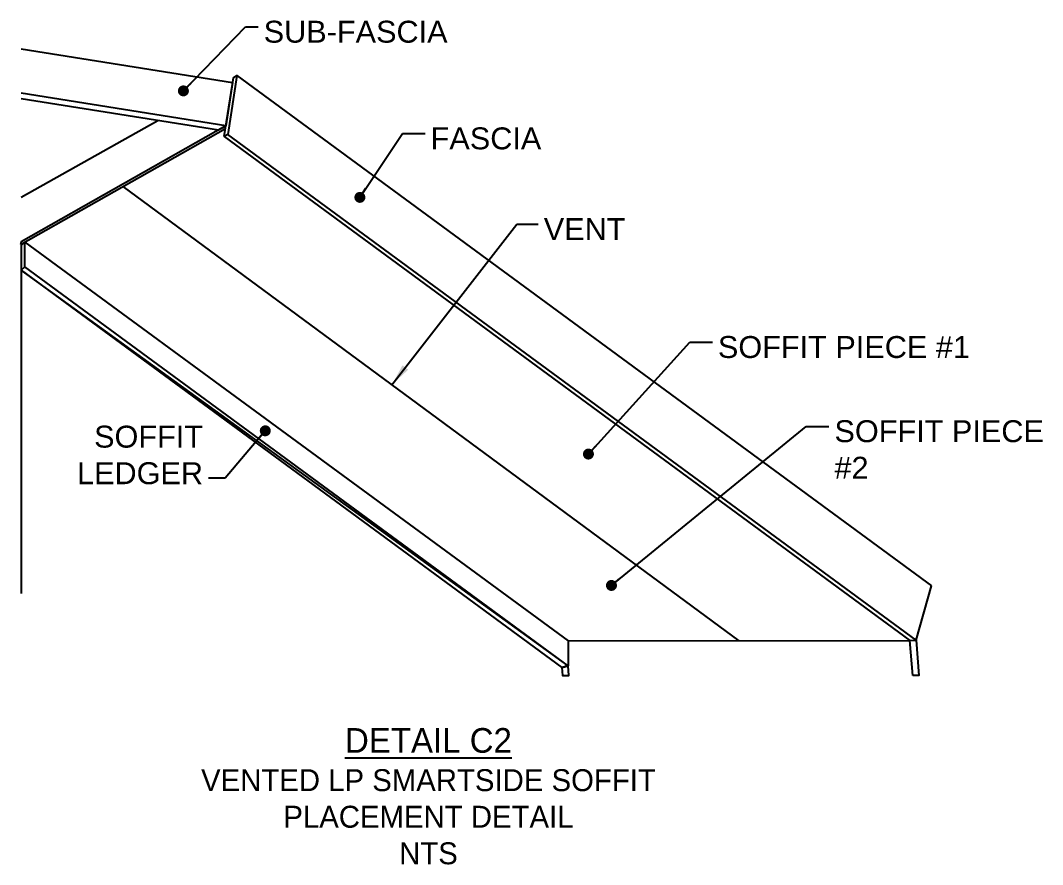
# Model space of a CAD drawing. Header units: inches. Extents: x -1316 to 22433, y -200 to 8737.
# Drawn here: x 2058 to 2244.4, y 626.8 to 780.7 of the extents above; entities that cross this region are included whole.
import ezdxf

# ---------------------------------------------------------------- set-up
doc = ezdxf.new("R2010")
doc.units = ezdxf.units.IN
doc.header["$LTSCALE"] = 10
doc.header["$MEASUREMENT"] = 0
doc.layers.get('0').update_dxf_attribs({"linetype": 'CONTINUOUS'})
for name, color, linetype in [('S-ROOF', 2, 'CONTINUOUS'), ('S-TXT', 222, 'CONTINUOUS'), ('S-WALL', 6, 'CONTINUOUS')]:
    doc.layers.add(name, color=color, linetype=linetype)
doc.styles.add('style1', font='arial.ttf')
doc.styles.add('style2', font='arialbd.ttf')
doc.dimstyles.new('1-4', dxfattribs={"dimtxt": 4, "dimasz": 4, "dimexe": 1, "dimexo": 2, "dimgap": 1, "dimtad": 0, "dimdec": 4, "dimrnd": 0.125, "dimzin": 0, "dimdsep": 46, "dimlunit": 4, "dimtxsty": 'style1', "dimcen": 0.0625, "dimazin": 0, "dimtfac": 1, "dimtdec": 4, "dimtofl": 0, "dimtmove": 2, "dimatfit": 2, "dimfxl": 1, "dimtolj": 1, "dimtzin": 0, "dimarcsym": 0})

# ---------------------------------------------------------------- blocks, each defined once
blk = doc.blocks.new('*U584')
at = {"layer": 'S-ROOF'}
for points in [[(-72.5, 69.88), (-33.92, 63.74), (-35.18, 55.84)], [(-72.5, 69.88), (-33.92, 63.74), (-35.18, 55.84)], [(-33.17, 65.02), (93.51, -28.08)], [(-33.17, 65.02), (93.51, -28.08)], [(-72.5, 60.82), (-36.5, 55.09), (-35.18, 55.84), (-72.5, 61.78)], [(-72.5, 60.82), (-36.5, 55.09), (-35.18, 55.84), (-72.5, 61.78)], [(-72.5, 42.8), (-47.57, 56.8)], [(-72.5, 42.8), (-47.57, 56.8)], [(-53.93, 44.75), (58.4, -38.07)], [(90.68, -38), (93.51, -28.08)], [(90.68, -38), (93.51, -28.08)], [(27.25, -38.11), (89.55, -38.03)], [(27.25, -38.11), (89.55, -38.03)]]:
    blk.add_lwpolyline(points, dxfattribs=at)
for points in [[(-35.48, 53.86), (-33.78, 64.61), (-33.17, 65.02), (-34.82, 54.23)], [(-35.48, 53.86), (-33.78, 64.61), (-33.17, 65.02), (-34.82, 54.23)], [(-72.61, 34.17), (-35.25, 55.33), (-35.17, 55.83), (-72.5, 34.69)], [(-72.61, 34.17), (-35.25, 55.33), (-35.17, 55.83), (-72.5, 34.69)], [(-35.48, 53.86), (89.55, -38.03), (90.68, -38), (-34.82, 54.23)], [(-35.48, 53.86), (89.55, -38.03), (90.68, -38), (-34.82, 54.23)], [(90.09, -44.4), (89.55, -38.03), (90.68, -38), (91.22, -44.4)], [(90.09, -44.4), (89.55, -38.03), (90.68, -38), (91.22, -44.4)]]:
    blk.add_lwpolyline(points, close=True, dxfattribs=at)
at = {"layer": 'S-WALL'}
for points in [[(-71.82, 34.6), (-72.5, 33.98), (-72.5, 29.52), (-71.82, 30.14)], [(-71.82, 34.6), (-72.5, 33.98), (-72.5, 29.52), (-71.82, 30.14)], [(27.25, -42.66), (-71.82, 30.14), (-71.82, 34.6), (27.25, -38.11)], [(27.25, -42.66), (-71.82, 30.14), (-71.82, 34.6), (27.25, -38.11)], [(-72.5, 29.52), (26.08, -42.93), (27.25, -42.66)], [(-72.5, 29.52), (26.08, -42.93), (27.25, -42.66)], [(26.08, -42.93), (26.22, -44.4), (27.39, -44.4), (27.25, -42.66)], [(26.08, -42.93), (26.22, -44.4), (27.39, -44.4), (27.25, -42.66)]]:
    blk.add_lwpolyline(points, close=True, dxfattribs=at)
blk.add_lwpolyline([(-72.5, 33.98), (-72.5, -29.48)], dxfattribs=at)
blk.add_lwpolyline([(-72.5, 33.98), (-72.5, -29.48)], dxfattribs=at)
at = {"layer": 'S-TXT', "char_height": 4, "style": 'style1'}
for s, insert, attachment_point in [('\\A1;SUB-FASCIA', (-28.26, 74.99), 1), ('\\A1;FASCIA', (2.18, 55.54), 1), ('VENT', (22.81, 39), 1), ('SOFFIT PIECE #1', (54.56, 17.49), 1), ('SOFFIT PIECE\\P#2', (75.81, 2.14), 1), ('SOFFIT \\PLEDGER', (-39.32, -9.58), 9)]:
    blk.add_mtext(s, dxfattribs=dict(at, insert=insert, attachment_point=attachment_point))
at = {"layer": 'S-TXT', "insert": (1.78, -54), "char_height": 4, "width": 109.1688, "attachment_point": 2, "style": 'style2'}
blk.add_mtext('{\\Fae2|c0;\\H1.125x;\\LDETAIL C2\\H0.8889x;\\P\\lVENTED LP SMARTSIDE SOFFIT\\PPLACEMENT DETAIL\\PNTS}', dxfattribs=at)
at = {"layer": 'S-TXT', "annotation_type": 0, "has_hookline": 1}
for points, hookline_direction, text_width in [([(-42.9, 62.2), (-31.57, 73.86), (-29.26, 73.86)], 0, 33.29), ([(-42.9, 62.2), (-31.57, 73.86), (-29.26, 73.86)], 0, 33.29), ([(-10.72, 42.78), (-2.96, 54.41), (1.18, 54.41)], 0, 19.73), ([(30.95, -4.03), (49.42, 16.36), (53.56, 16.36)], 0, 44.68), ([(-27.97, 0.21), (-35.26, -8.45), (-38.32, -8.45)], 1, 22.5), ([(35.15, -27.99), (70.67, 1.02), (74.81, 1.02)], 0, 37.64)]:
    blk.add_leader(points, dimstyle='1-4', override={"dimasz": 2, "dimldrblk": 'DOT'}, dxfattribs=dict(at, hookline_direction=hookline_direction, text_width=text_width))
at = {"layer": 'S-TXT', "annotation_type": 0, "has_hookline": 1, "hookline_direction": 0, "text_width": 14.77}
blk.add_leader([(-4.89, 8.6), (17.91, 37.87), (21.81, 37.87)], dimstyle='1-4', dxfattribs=at)

msp = doc.modelspace()

# ---------------------------------------------------------------- block references
msp.add_blockref('*U584', (2130.62307, 705.6948))

doc.saveas('drawing.dxf')
